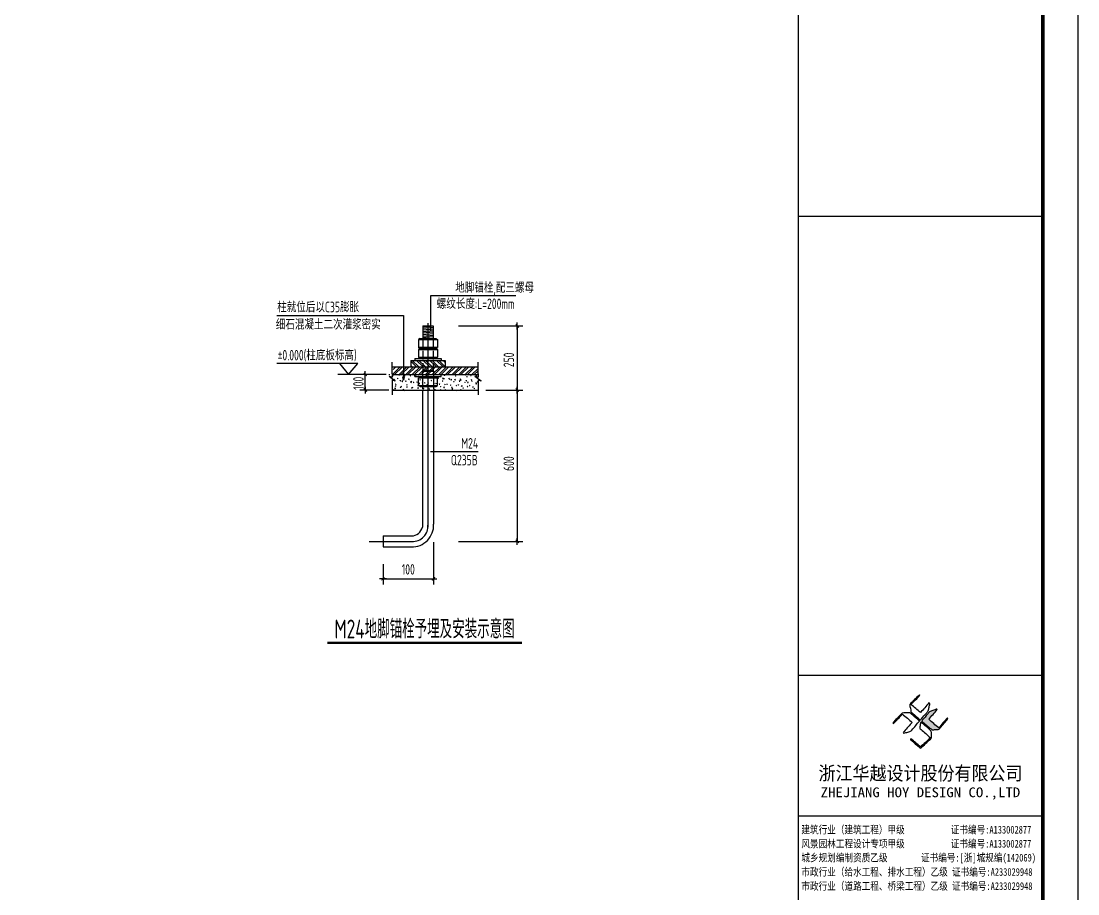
# Model space of a CAD drawing. Header units: millimetres. Extents: x 6950065 to 7140129, y 16284814 to 19754034.
# Drawn here: x 7036803 to 7082147, y 18673414 to 18710884 of the extents above; entities that cross this region are included whole.
import ezdxf
from ezdxf.enums import TextEntityAlignment as Align

# ---------------------------------------------------------------- set-up
doc = ezdxf.new("R2010")
doc.units = ezdxf.units.MM
doc.header["$LTSCALE"] = 1500
doc.header["$MEASUREMENT"] = 0
for name, pattern in [('CENTER', [2, 1.25, -0.25, 0.25, -0.25]), ('DASH', [0.35, 0.25, -0.1]), ('DASHED', [0.75, 0.5, -0.25])]:
    doc.linetypes.add(name, pattern=pattern)
for name, color, linetype in [('9', 7, 'Continuous'), ('AXIS', 3, 'Continuous'), ('C型钢', 6, 'Continuous'), ('DIM_SYMB', 165, 'Continuous'), ('DIMS', 3, 'Continuous'), ('HIDEN', 5, 'DASHED'), ('LAYER3', 3, 'CENTER'), ('PUB_DIM', 161, 'Continuous'), ('PUB_TEXT', 7, 'Continuous'), ('PUB_TITLE', 4, 'Continuous'), ('TEXT', 7, 'Continuous'), ('TK', 4, 'Continuous')]:
    doc.layers.add(name, color=color, linetype=linetype)
doc.styles.add('-宋体', font='', dxfattribs={"width": 0.8})
doc.styles.add('HT', font='simhei.ttf', dxfattribs={"width": 0.7})
doc.styles.add('TSSD_REIN', font='tssdeng.shx', dxfattribs={"width": 0.7, "bigfont": 'tssdchn.shx'})
doc.styles.add('图签黑体', font='simhei.ttf', dxfattribs={"height": 550})
doc.styles.get('-宋体').set_extended_font_data('SimSun')

# ---------------------------------------------------------------- blocks, each defined once
blk = doc.blocks.new('_DIMX')
blk.add_line((-150, 0), (150, 0))
at = {"const_width": 50}
blk.add_lwpolyline([(-70, -70), (70, 70)], dxfattribs=at)
blk = doc.blocks.new('*X502')
at = {"color": 0}
for p, q in [((371.2, 714.86), (374.74, 718.39)), ((371.2, 717.69), (371.91, 718.39)), ((372.15, 714.39), (376.15, 718.39)), ((374.98, 714.39), (378.98, 718.39)), ((376.4, 714.39), (380.4, 718.39)), ((379.23, 714.39), (383.23, 718.39)), ((380.64, 714.39), (384.64, 718.39)), ((383.47, 714.39), (387.47, 718.39)), ((384.88, 714.39), (388.88, 718.39)), ((387.71, 714.39), (391.71, 718.39)), ((389.13, 714.39), (393.13, 718.39)), ((391.95, 714.39), (393.2, 715.64))]:
    blk.add_line(p, q, dxfattribs=at)
blk = doc.blocks.new('*X501')
at = {"color": 0}
for p, q in [((405.35, 732.04), (409.83, 736.51)), ((405.35, 736.28), (405.59, 736.51)), ((405.35, 734.87), (407, 736.51)), ((406.24, 731.51), (411.24, 736.51)), ((409.07, 731.51), (414.07, 736.51)), ((410.49, 731.51), (415.49, 736.51)), ((413.31, 731.51), (418.31, 736.51)), ((414.73, 731.51), (419.73, 736.51)), ((417.56, 731.51), (422.56, 736.51)), ((418.97, 731.51), (423.97, 736.51)), ((421.8, 731.51), (426.8, 736.51)), ((423.21, 731.51), (428.21, 736.51)), ((426.04, 731.51), (431.04, 736.51)), ((427.46, 731.51), (432.46, 736.51)), ((430.29, 731.51), (435.29, 736.51)), ((431.7, 731.51), (436.7, 736.51)), ((434.53, 731.51), (439.53, 736.51)), ((435.94, 731.51), (440.94, 736.51)), ((438.77, 731.51), (443.77, 736.51)), ((440.18, 731.51), (445.18, 736.51)), ((443.01, 731.51), (448.01, 736.51)), ((444.43, 731.51), (449.43, 736.51)), ((447.26, 731.51), (452.26, 736.51)), ((448.67, 731.51), (453.67, 736.51)), ((451.5, 731.51), (456.5, 736.51)), ((452.91, 731.51), (457.91, 736.51)), ((455.74, 731.51), (459.66, 735.43)), ((457.16, 731.51), (459.66, 734.01))]:
    blk.add_line(p, q, dxfattribs=at)
blk = doc.blocks.new('BROKENTAG')
at = {"layer": 'DIMS'}
for p, q in [((-0.85, 0), (-3, 0)), ((1.5, 2), (-1.5, -2)), ((-0.85, 0), (-1.5, -2)), ((1.5, 2), (0.85, 0)), ((3, 0), (0.85, 0))]:
    blk.add_line(p, q, dxfattribs=at)
blk = doc.blocks.new('A$C053D6479')
at = {"layer": 'PUB_TITLE'}
h = blk.add_hatch(color=256, dxfattribs=at)
h.dxf.hatch_style = 1
edge = h.paths.add_edge_path()
edge.add_spline(control_points=[(1026, 827), (1105, 920), (1188, 1008), (1266, 1102)], knot_values=[13, 13, 13, 13, 14, 14, 14, 14], degree=3, periodic=0)
edge.add_spline(control_points=[(1266, 1102), (1258, 1111), (1249, 1119), (1239, 1116)], knot_values=[12, 12, 12, 12, 13, 13, 13, 13], degree=3, periodic=0)
edge.add_spline(control_points=[(1239, 1116), (1210, 1107), (1179, 1092), (1144, 1077)], knot_values=[11, 11, 11, 11, 12, 12, 12, 12], degree=3, periodic=0)
edge.add_spline(control_points=[(1144, 1077), (1109, 1063), (1069, 1053), (1047, 1038)], knot_values=[10, 10, 10, 10, 11, 11, 11, 11], degree=3, periodic=0)
edge.add_spline(control_points=[(1047, 1038), (1028, 1026), (1007, 992), (991, 972)], knot_values=[9, 9, 9, 9, 10, 10, 10, 10], degree=3, periodic=0)
edge.add_spline(control_points=[(991, 972), (942, 913), (899, 868), (849, 810)], knot_values=[8, 8, 8, 8, 9, 9, 9, 9], degree=3, periodic=0)
edge.add_spline(control_points=[(849, 810), (842, 801), (822, 776), (822, 775)], knot_values=[7, 7, 7, 7, 8, 8, 8, 8], degree=3, periodic=0)
edge.add_spline(control_points=[(822, 775), (823, 771), (848, 752), (859, 744)], knot_values=[6, 6, 6, 6, 7, 7, 7, 7], degree=3, periodic=0)
edge.add_spline(control_points=[(859, 744), (949, 670), (1035, 592), (1122, 521)], knot_values=[5, 5, 5, 5, 6, 6, 6, 6], degree=3, periodic=0)
edge.add_spline(control_points=[(1122, 521), (1153, 527), (1185, 530), (1217, 533)], knot_values=[4, 4, 4, 4, 5, 5, 5, 5], degree=3, periodic=0)
edge.add_spline(control_points=[(1217, 533), (1246, 535), (1293, 532), (1316, 542)], knot_values=[3, 3, 3, 3, 4, 4, 4, 4], degree=3, periodic=0)
edge.add_spline(control_points=[(1316, 542), (1327, 547), (1338, 565), (1349, 579)], knot_values=[2, 2, 2, 2, 3, 3, 3, 3], degree=3, periodic=0)
edge.add_spline(control_points=[(1349, 579), (1423, 670), (1507, 759), (1572, 848)], knot_values=[1, 1, 1, 1, 2, 2, 2, 2], degree=3, periodic=0)
edge.add_spline(control_points=[(1572, 848), (1564, 852), (1561, 861), (1551, 862)], knot_values=[0, 0, 0, 0, 1, 1, 1, 1], degree=3, periodic=0)
edge.add_spline(control_points=[(1551, 862), (1469, 769), (1393, 671), (1310, 579)], knot_values=[15, 15, 15, 15, 16, 16, 16, 16], degree=3, periodic=0)
edge.add_spline(control_points=[(1310, 579), (1216, 662), (1118, 742), (1026, 827)], knot_values=[14, 14, 14, 14, 15, 15, 15, 15], degree=3, periodic=0)
at = {"layer": 'TK'}
for points, knots in [([(1031, 1298), (1066, 1286), (1054, 1262), (1045, 1224), (1036, 1188), (1031, 1158), (1024, 1121), (1020, 1104), (1017, 1085), (1012, 1071), (1004, 1052), (976, 1026), (956, 1003), (906, 946), (866, 899), (814, 839), (806, 829), (789, 806), (787, 806), (777, 804), (728, 856), (719, 864), (651, 922), (580, 978), (514, 1036), (509, 1106), (488, 1176), (479, 1247), (570, 1343), (663, 1436), (758, 1526), (764, 1523), (768, 1518), (774, 1515), (693, 1422), (599, 1343), (520, 1249), (607, 1171), (698, 1096), (789, 1021), (874, 1109), (950, 1206), (1031, 1298)], [0, 0, 0, 0, 1, 1, 1, 2, 2, 2, 3, 3, 3, 4, 4, 4, 5, 5, 5, 6, 6, 6, 7, 7, 7, 8, 8, 8, 9, 9, 9, 10, 10, 10, 11, 11, 11, 12, 12, 12, 13, 13, 13, 14, 14, 14, 14]), ([(555, 949), (624, 891), (699, 833), (760, 773), (689, 691), (614, 604), (539, 517), (529, 505), (516, 487), (506, 482), (492, 475), (469, 472), (452, 467), (416, 456), (383, 448), (342, 438), (323, 433), (297, 422), (293, 440), (291, 452), (313, 470), (322, 480), (400, 566), (477, 652), (553, 736), (460, 815), (366, 894), (270, 970), (183, 883), (101, 791), (16, 703), (-18, 714), (9, 735), (28, 755), (103, 838), (192, 930), (266, 1005), (319, 1009), (387, 1005), (442, 1007), (456, 1008), (472, 1011), (485, 1007), (507, 1000), (534, 967), (555, 949)], [0, 0, 0, 0, 1, 1, 1, 2, 2, 2, 3, 3, 3, 4, 4, 4, 5, 5, 5, 6, 6, 6, 7, 7, 7, 8, 8, 8, 9, 9, 9, 10, 10, 10, 11, 11, 11, 12, 12, 12, 13, 13, 13, 14, 14, 14, 15, 15, 15, 15]), ([(1551, 862), (1561, 861), (1564, 852), (1572, 848), (1507, 759), (1423, 670), (1349, 579), (1338, 565), (1327, 547), (1316, 542), (1293, 532), (1246, 535), (1217, 533), (1185, 530), (1153, 527), (1122, 521), (1035, 592), (949, 670), (859, 744), (848, 752), (823, 771), (822, 775), (822, 776), (842, 801), (849, 810), (899, 868), (942, 913), (991, 972), (1007, 992), (1028, 1026), (1047, 1038), (1069, 1053), (1109, 1063), (1144, 1077), (1179, 1092), (1210, 1107), (1239, 1116), (1249, 1119), (1258, 1111), (1266, 1102), (1188, 1008), (1105, 920), (1026, 827), (1118, 742), (1216, 662), (1310, 579), (1393, 671), (1469, 769), (1551, 862)], [0, 0, 0, 0, 1, 1, 1, 2, 2, 2, 3, 3, 3, 4, 4, 4, 5, 5, 5, 6, 6, 6, 7, 7, 7, 8, 8, 8, 9, 9, 9, 10, 10, 10, 11, 11, 11, 12, 12, 12, 13, 13, 13, 14, 14, 14, 15, 15, 15, 16, 16, 16, 16]), ([(1097, 490), (1100, 425), (1106, 361), (1107, 294), (1018, 207), (925, 121), (830, 33), (818, 21), (800, 0), (787, 0), (768, -1), (725, 49), (712, 60), (662, 103), (616, 143), (568, 186), (545, 207), (518, 224), (499, 250), (501, 259), (511, 261), (516, 267), (609, 192), (696, 111), (785, 33), (883, 118), (977, 208), (1070, 298), (992, 373), (892, 456), (803, 534), (791, 544), (768, 561), (766, 569), (761, 588), (776, 634), (780, 655), (785, 690), (788, 721), (795, 746), (897, 661), (998, 576), (1097, 490)], [0, 0, 0, 0, 1, 1, 1, 2, 2, 2, 3, 3, 3, 4, 4, 4, 5, 5, 5, 6, 6, 6, 7, 7, 7, 8, 8, 8, 9, 9, 9, 10, 10, 10, 11, 11, 11, 12, 12, 12, 13, 13, 13, 14, 14, 14, 14])]:
    blk.add_open_spline(points, degree=3, knots=knots, dxfattribs=at)
blk = doc.blocks.new('GeYuanFrame_61683632', base_point=(20.09, 4.53))
at = {"layer": 'TK'}
blk.add_line((781.09, 316.93), (851.09, 316.93), dxfattribs=at)
blk.add_lwpolyline([(20.09, 4.53), (20.09, 598.53), (861.09, 598.53), (861.09, 4.53)], close=True, dxfattribs=at)
at = {"layer": 'TK', "const_width": 1}
blk.add_lwpolyline([(45.09, 588.53), (851.09, 588.53), (851.09, 14.53), (45.09, 14.53)], close=True, dxfattribs=at)
at = {"layer": 'TK'}
for points, const_width in [([(781.09, 588.53), (781.09, 14.53)], 0.4), ([(781.09, 488.5), (851.09, 488.5)], 0.35), ([(781.09, 357.14), (851.09, 357.14)], 0.35)]:
    blk.add_lwpolyline(points, dxfattribs=dict(at, const_width=const_width))
at = {"layer": 'PUB_TITLE', "xscale": 0.01000000000021828, "yscale": 0.01000000000021828, "zscale": 0.01}
blk.add_blockref('A$C053D6479', (808.19, 336.27), dxfattribs=at)
at = {"layer": 'TK'}
for s, height, style, width, p in [('浙江华越设计股份有限公司', 3.96, 'HT', 0.9, (816.07, 329.16)), ('ZHEJIANG HOY DESIGN CO.,LTD', 2.8, '图签黑体', 1.11, (816.06, 323.29))]:
    blk.add_text(s, height=height, dxfattribs=dict(at, style=style, width=width)).set_placement(p, align=Align.MIDDLE)
at = {"layer": 'TK', "style": '-宋体', "width": 0.8}
for s, p in [('建筑行业（建筑工程）甲级           证书编号:A133002877', (782, 311.83)), ('风景园林工程设计专项甲级           证书编号:A133002877', (782, 307.81)), ('城乡规划编制资质乙级        证书编号:[浙]城规编(142069)', (782, 303.82)), ('市政行业（给水工程、排水工程）乙级 证书编号:A233029948', (782, 299.74)), ('市政行业（道路工程、桥梁工程）乙级 证书编号:A233029948', (782, 295.69))]:
    blk.add_text(s, height=2.2, dxfattribs=at).set_placement(p)

msp = doc.modelspace()

# ---------------------------------------------------------------- hatches: boundary and pattern name
at = {"layer": 'PUB_DIM'}
msp.add_hatch(color=256, dxfattribs=at).paths.add_polyline_path([(7053206.9, 18695463.6), (7053179.1, 18695617.2), (7053234.6, 18695617.2)])

# ---------------------------------------------------------------- linework, layer by layer
at = {"color": 0}
for p, q in [((7053015.7, 18695697), (7053018.1, 18695699.9)), ((7053035.8, 18695695.3), (7053035, 18695699.9)), ((7053839.4, 18695699.9), (7053847.1, 18695698.7)), ((7053847.1, 18695698.7), (7053847, 18695699.9)), ((7054480.6, 18695699.9), (7054491.5, 18695692.5)), ((7054491.5, 18695692.5), (7054494, 18695699.9)), ((7055851.7, 18695696.8), (7055854.3, 18695699.9)), ((7055871.7, 18695695), (7055870.8, 18695699.9)), ((7056274.7, 18695697), (7056277.5, 18695699.9)), ((7056304.5, 18695692.3), (7056303.6, 18695699.9)), ((7052749.6, 18695676.2), (7052773.1, 18695685.2)), ((7052749.6, 18695676.2), (7052766.3, 18695665)), ((7052766.3, 18695665), (7052773.1, 18695685.2)), ((7052789.5, 18695488), (7052815.5, 18695515.1)), ((7052789.5, 18695488), (7052819.2, 18695483.3)), ((7052819.3, 18695483.3), (7052815.6, 18695515.1)), ((7052822, 18695466.2), (7052838.2, 18695485.4)), ((7052822, 18695466.2), (7052842, 18695464.4)), ((7052842.1, 18695464.4), (7052838.2, 18695485.4)), ((7052868, 18695298.6), (7052891.5, 18695307.6)), ((7052868, 18695298.6), (7052884.7, 18695287.3)), ((7052884.7, 18695287.3), (7052891.5, 18695307.5)), ((7052949.5, 18695541.4), (7052973, 18695550.4)), ((7052949.5, 18695541.4), (7052966.2, 18695530.2)), ((7052966.2, 18695530.1), (7052973, 18695550.4)), ((7053015.7, 18695697), (7053035.8, 18695695.3)), ((7053062.2, 18695445.2), (7053078.4, 18695464.4)), ((7053062.2, 18695445.2), (7053082.2, 18695443.4)), ((7053082.3, 18695443.4), (7053078.4, 18695464.4)), ((7053146.9, 18695432.5), (7053172.9, 18695459.7)), ((7053146.9, 18695432.5), (7053176.6, 18695427.9)), ((7053149.4, 18695406.6), (7053172.9, 18695415.6)), ((7053149.4, 18695406.6), (7053166.1, 18695395.3)), ((7053166.1, 18695395.3), (7053172.9, 18695415.5)), ((7053176.7, 18695427.9), (7053173, 18695459.7)), ((7053230.9, 18695649.4), (7053254.3, 18695658.4)), ((7053230.9, 18695649.4), (7053247.6, 18695638.2)), ((7053247.6, 18695638.2), (7053254.4, 18695658.4)), ((7053255.9, 18695676), (7053272.1, 18695695.3)), ((7053255.9, 18695676), (7053276, 18695674.3)), ((7053276, 18695674.3), (7053272.1, 18695695.3)), ((7053302.4, 18695424.1), (7053318.6, 18695443.4)), ((7053302.4, 18695424.1), (7053322.4, 18695422.4)), ((7053322.5, 18695422.4), (7053318.6, 18695443.4)), ((7053349.3, 18695271.7), (7053372.8, 18695280.7)), ((7053349.3, 18695271.7), (7053366, 18695260.5)), ((7053366, 18695260.5), (7053372.8, 18695280.7)), ((7053430.8, 18695514.6), (7053454.2, 18695523.6)), ((7053430.8, 18695514.6), (7053447.5, 18695503.3)), ((7053447.5, 18695503.3), (7053454.3, 18695523.6)), ((7053496.1, 18695655), (7053512.3, 18695674.3)), ((7053496.1, 18695655), (7053516.2, 18695653.3)), ((7053504.3, 18695377.1), (7053530.4, 18695404.3)), ((7053504.3, 18695377.1), (7053534.1, 18695372.5)), ((7053516.2, 18695653.2), (7053512.3, 18695674.2)), ((7053534.1, 18695372.5), (7053530.4, 18695404.3)), ((7053542.6, 18695403.1), (7053558.8, 18695422.4)), ((7053542.6, 18695403.1), (7053562.6, 18695401.4)), ((7053562.7, 18695401.3), (7053558.8, 18695422.3)), ((7053630.7, 18695379.7), (7053654.1, 18695388.7)), ((7053630.7, 18695379.7), (7053647.3, 18695368.5)), ((7053647.4, 18695368.5), (7053654.2, 18695388.7)), ((7053712.2, 18695622.6), (7053735.6, 18695631.6)), ((7053712.2, 18695622.6), (7053728.8, 18695611.4)), ((7053728.9, 18695611.3), (7053735.7, 18695631.6)), ((7053736.3, 18695634), (7053752.5, 18695653.2)), ((7053736.3, 18695634), (7053756.4, 18695632.3)), ((7053756.4, 18695632.2), (7053752.5, 18695653.2)), ((7053782.8, 18695382.1), (7053799, 18695401.3)), ((7053782.8, 18695382.1), (7053802.8, 18695380.4)), ((7053802.9, 18695380.3), (7053799, 18695401.3)), ((7053830.6, 18695244.9), (7053854, 18695253.9)), ((7053847.3, 18695233.7), (7053854.1, 18695253.9)), ((7053861.7, 18695321.7), (7053887.8, 18695348.8)), ((7053861.7, 18695321.7), (7053891.5, 18695317)), ((7053891.5, 18695317), (7053887.8, 18695348.8)), ((7053912.1, 18695487.8), (7053935.5, 18695496.8)), ((7053912.1, 18695487.8), (7053928.7, 18695476.5)), ((7053928.8, 18695476.5), (7053935.6, 18695496.7)), ((7053976.5, 18695613), (7053992.7, 18695632.2)), ((7053976.5, 18695613), (7053996.6, 18695611.2)), ((7053996.6, 18695611.2), (7053992.7, 18695632.2)), ((7054023, 18695361.1), (7054039.2, 18695380.3)), ((7054023, 18695361.1), (7054043, 18695359.3)), ((7054043.1, 18695359.3), (7054039.2, 18695380.3)), ((7054112, 18695352.9), (7054135.4, 18695361.9)), ((7054112, 18695352.9), (7054128.6, 18695341.7)), ((7054128.7, 18695341.7), (7054135.4, 18695361.9)), ((7054174.7, 18695647.9), (7054200.8, 18695675.1)), ((7054174.7, 18695647.9), (7054204.5, 18695643.3)), ((7054193.4, 18695595.8), (7054216.9, 18695604.8)), ((7054193.4, 18695595.8), (7054210.1, 18695584.5)), ((7054204.5, 18695643.2), (7054200.8, 18695675)), ((7054210.1, 18695584.5), (7054216.9, 18695604.7)), ((7054216.7, 18695592), (7054232.9, 18695611.2)), ((7054216.7, 18695592), (7054236.8, 18695590.2)), ((7054219.1, 18695266.2), (7054245.2, 18695293.4)), ((7054219.1, 18695266.2), (7054248.9, 18695261.6)), ((7054236.8, 18695590.2), (7054232.9, 18695611.2)), ((7054248.9, 18695261.6), (7054245.2, 18695293.4)), ((7054263.2, 18695340.1), (7054279.4, 18695359.3)), ((7054263.2, 18695340.1), (7054283.2, 18695338.3)), ((7054283.3, 18695338.3), (7054279.4, 18695359.3)), ((7054393.3, 18695460.9), (7054416.8, 18695469.9)), ((7054393.3, 18695460.9), (7054410, 18695449.7)), ((7054410, 18695449.7), (7054416.8, 18695469.9)), ((7054456.9, 18695571), (7054473.1, 18695590.2)), ((7054456.9, 18695571), (7054477, 18695569.2)), ((7054477, 18695569.2), (7054473.1, 18695590.2)), ((7054503.4, 18695319.1), (7054519.5, 18695338.3)), ((7054503.4, 18695319.1), (7054523.4, 18695317.3)), ((7054523.5, 18695317.3), (7054519.6, 18695338.3)), ((7054532.1, 18695592.5), (7054558.2, 18695619.6)), ((7054532.1, 18695592.5), (7054561.9, 18695587.8)), ((7054561.9, 18695587.8), (7054558.2, 18695619.6)), ((7054593.2, 18695326.1), (7054616.7, 18695335.1)), ((7054593.2, 18695326.1), (7054609.9, 18695314.9)), ((7054609.9, 18695314.8), (7054616.7, 18695335.1)), ((7054674.7, 18695568.9), (7054698.2, 18695577.9)), ((7054674.7, 18695568.9), (7054691.4, 18695557.7)), ((7054691.4, 18695557.7), (7054698.2, 18695577.9)), ((7054697.1, 18695549.9), (7054713.3, 18695569.2)), ((7054697.1, 18695549.9), (7054717.2, 18695548.2)), ((7054717.2, 18695548.2), (7054713.3, 18695569.2)), ((7054743.6, 18695298), (7054759.7, 18695317.3)), ((7054743.6, 18695298), (7054763.6, 18695296.3)), ((7054763.7, 18695296.3), (7054759.8, 18695317.3)), ((7054874.6, 18695434.1), (7054898.1, 18695443.1)), ((7054874.6, 18695434.1), (7054891.3, 18695422.9)), ((7054889.5, 18695537), (7054915.6, 18695564.2)), ((7054889.5, 18695537), (7054919.3, 18695532.4)), ((7054891.3, 18695422.9), (7054898.1, 18695443.1)), ((7054919.3, 18695532.4), (7054915.6, 18695564.2)), ((7054937.3, 18695528.9), (7054953.5, 18695548.2)), ((7054937.3, 18695528.9), (7054957.4, 18695527.2)), ((7054957.4, 18695527.2), (7054953.5, 18695548.1)), ((7054956.1, 18695677), (7054979.5, 18695686)), ((7054956.1, 18695677), (7054972.8, 18695665.7)), ((7054972.8, 18695665.7), (7054979.6, 18695685.9)), ((7054983.8, 18695277), (7054999.9, 18695296.3)), ((7054983.8, 18695277), (7055003.8, 18695275.3)), ((7055003.9, 18695275.3), (7055000, 18695296.2)), ((7055074.5, 18695299.3), (7055098, 18695308.3)), ((7055074.5, 18695299.3), (7055091.2, 18695288.1)), ((7055091.2, 18695288), (7055098, 18695308.3)), ((7055156, 18695542.1), (7055179.4, 18695551.1)), ((7055156, 18695542.1), (7055172.6, 18695530.9)), ((7055172.7, 18695530.9), (7055179.5, 18695551.1)), ((7055177.5, 18695507.9), (7055193.7, 18695527.2)), ((7055177.5, 18695507.9), (7055197.6, 18695506.2)), ((7055197.6, 18695506.1), (7055193.7, 18695527.1)), ((7055224, 18695256), (7055240.1, 18695275.3)), ((7055224, 18695256), (7055244, 18695254.3)), ((7055244.1, 18695254.2), (7055240.2, 18695275.2)), ((7055246.9, 18695481.6), (7055273, 18695508.8)), ((7055246.9, 18695481.6), (7055276.7, 18695477)), ((7055276.7, 18695476.9), (7055273, 18695508.8)), ((7055355.9, 18695407.3), (7055379.3, 18695416.3)), ((7055355.9, 18695407.3), (7055372.5, 18695396.1)), ((7055372.6, 18695396), (7055379.4, 18695416.3)), ((7055417.7, 18695486.9), (7055433.9, 18695506.1)), ((7055417.7, 18695486.9), (7055437.8, 18695485.1)), ((7055437.8, 18695485.1), (7055433.9, 18695506.1)), ((7055437.4, 18695650.1), (7055460.8, 18695659.1)), ((7055437.4, 18695650.1), (7055454, 18695638.9)), ((7055454.1, 18695638.9), (7055460.9, 18695659.1)), ((7055464.2, 18695235), (7055480.3, 18695254.2)), ((7055484.3, 18695233.2), (7055480.4, 18695254.2)), ((7055555.8, 18695272.5), (7055579.2, 18695281.5)), ((7055555.8, 18695272.5), (7055572.4, 18695261.2)), ((7055572.5, 18695261.2), (7055579.3, 18695281.4)), ((7055604.3, 18695426.2), (7055630.4, 18695453.3)), ((7055604.3, 18695426.2), (7055634.1, 18695421.5)), ((7055634.1, 18695421.5), (7055630.4, 18695453.3)), ((7055637.3, 18695515.3), (7055660.7, 18695524.3)), ((7055637.3, 18695515.3), (7055653.9, 18695504.1)), ((7055654, 18695504), (7055660.7, 18695524.3)), ((7055657.9, 18695465.9), (7055674.1, 18695485.1)), ((7055657.9, 18695465.9), (7055678, 18695464.1)), ((7055678, 18695464.1), (7055674.1, 18695485.1)), ((7055837.2, 18695380.5), (7055860.6, 18695389.5)), ((7055837.2, 18695380.5), (7055853.8, 18695369.2)), ((7055851.7, 18695696.8), (7055871.7, 18695695)), ((7055853.9, 18695369.2), (7055860.6, 18695389.5)), ((7055898.1, 18695444.9), (7055914.3, 18695464.1)), ((7055898.1, 18695444.9), (7055918.2, 18695443.1)), ((7055918.2, 18695443.1), (7055914.3, 18695464.1)), ((7055918.6, 18695623.3), (7055942.1, 18695632.3)), ((7055918.6, 18695623.3), (7055935.3, 18695612.1)), ((7055935.3, 18695612.1), (7055942.1, 18695632.3)), ((7055961.7, 18695370.7), (7055987.8, 18695397.9)), ((7055961.7, 18695370.7), (7055991.5, 18695366.1)), ((7055991.5, 18695366.1), (7055987.8, 18695397.9)), ((7056037.1, 18695245.6), (7056060.5, 18695254.6)), ((7056037.1, 18695245.6), (7056053.7, 18695234.4)), ((7056053.7, 18695234.4), (7056060.5, 18695254.6)), ((7056091.9, 18695675.8), (7056108, 18695695)), ((7056091.9, 18695675.8), (7056111.9, 18695674)), ((7056111.9, 18695674), (7056108.1, 18695695)), ((7056118.5, 18695488.5), (7056142, 18695497.5)), ((7056118.5, 18695488.5), (7056135.2, 18695477.3)), ((7056135.2, 18695477.2), (7056142, 18695497.5)), ((7056138.3, 18695423.9), (7056154.5, 18695443.1)), ((7056138.3, 18695423.9), (7056158.4, 18695422.1)), ((7056158.4, 18695422.1), (7056154.5, 18695443.1)), ((7056274.7, 18695697), (7056304.5, 18695692.3)), ((7056318.4, 18695353.7), (7056341.9, 18695362.7)), ((7056318.4, 18695353.7), (7056335.1, 18695342.4)), ((7056319.1, 18695315.3), (7056345.2, 18695342.5)), ((7056319.1, 18695315.3), (7056348.9, 18695310.7)), ((7056332.1, 18695654.7), (7056348.2, 18695674)), ((7056332.1, 18695654.7), (7056352.1, 18695653)), ((7056335.1, 18695342.4), (7056341.9, 18695362.6)), ((7056348.9, 18695310.7), (7056345.2, 18695342.5)), ((7056352.1, 18695653), (7056348.3, 18695674)), ((7056378.5, 18695402.8), (7056386.1, 18695411.8)), ((7056378.5, 18695402.8), (7056386.1, 18695402.2)), ((7052786.6, 18695055.7), (7052810, 18695064.7)), ((7052786.6, 18695055.7), (7052803.2, 18695044.5)), ((7052803.3, 18695044.5), (7052810, 18695064.7)), ((7052833.9, 18695106.3), (7052859.9, 18695133.5)), ((7052833.9, 18695106.3), (7052863.6, 18695101.7)), ((7052863.7, 18695101.7), (7052860, 18695133.5)), ((7052868.5, 18695214.3), (7052884.6, 18695233.5)), ((7052868.5, 18695214.3), (7052888.5, 18695212.5)), ((7052888.5, 18695212.5), (7052884.7, 18695233.5)), ((7053067.9, 18695163.7), (7053091.4, 18695172.7)), ((7053067.9, 18695163.7), (7053084.6, 18695152.5)), ((7053084.6, 18695152.5), (7053091.4, 18695172.7)), ((7053108.7, 18695193.3), (7053124.8, 18695212.5)), ((7053108.7, 18695193.3), (7053128.7, 18695191.5)), ((7053128.7, 18695191.5), (7053124.9, 18695212.5)), ((7053191.3, 18695050.9), (7053217.3, 18695078.1)), ((7053191.3, 18695050.9), (7053221, 18695046.3)), ((7053221.1, 18695046.2), (7053217.4, 18695078)), ((7053271, 18695030.1), (7053291.3, 18695037.9)), ((7053288.7, 18695030.1), (7053291.3, 18695037.9)), ((7053348.9, 18695172.2), (7053365, 18695191.5)), ((7053348.9, 18695172.2), (7053368.9, 18695170.5)), ((7053368.9, 18695170.5), (7053365.1, 18695191.5)), ((7053549.2, 18695136.9), (7053572.7, 18695145.9)), ((7053549.2, 18695136.9), (7053565.9, 18695125.7)), ((7053565.9, 18695125.6), (7053572.7, 18695145.9)), ((7053589.1, 18695151.2), (7053605.2, 18695170.5)), ((7053589.1, 18695151.2), (7053609.1, 18695149.5)), ((7053609.1, 18695149.4), (7053605.3, 18695170.4)), ((7053829.3, 18695130.2), (7053845.4, 18695149.4)), ((7053829.3, 18695130.2), (7053849.3, 18695128.5)), ((7053830.6, 18695244.9), (7053847.2, 18695233.7)), ((7053849.3, 18695128.4), (7053845.5, 18695149.4)), ((7054030.5, 18695110.1), (7054053.9, 18695119.1)), ((7054030.5, 18695110.1), (7054047.1, 18695098.8)), ((7054047.2, 18695098.8), (7054054, 18695119.1)), ((7054069.5, 18695109.2), (7054085.6, 18695128.4)), ((7054069.5, 18695109.2), (7054089.5, 18695107.4)), ((7054089.5, 18695107.4), (7054085.7, 18695128.4)), ((7054309.7, 18695088.2), (7054325.8, 18695107.4)), ((7054309.7, 18695088.2), (7054329.7, 18695086.4)), ((7054311.9, 18695218.1), (7054335.3, 18695227.1)), ((7054311.9, 18695218.1), (7054328.5, 18695206.9)), ((7054329.7, 18695086.4), (7054325.9, 18695107.4)), ((7054328.6, 18695206.8), (7054335.3, 18695227.1)), ((7054511.8, 18695083.3), (7054535.2, 18695092.3)), ((7054511.8, 18695083.3), (7054528.4, 18695072)), ((7054528.4, 18695072), (7054535.2, 18695092.2)), ((7054549.9, 18695067.2), (7054566, 18695086.4)), ((7054549.9, 18695067.2), (7054569.9, 18695065.4)), ((7054569.9, 18695065.4), (7054566.1, 18695086.4)), ((7054576.5, 18695210.8), (7054602.6, 18695238)), ((7054576.5, 18695210.8), (7054606.3, 18695206.2)), ((7054606.3, 18695206.2), (7054602.6, 18695238)), ((7054790.1, 18695046.1), (7054806.2, 18695065.4)), ((7054790.1, 18695046.1), (7054810.1, 18695044.4)), ((7054793.1, 18695191.3), (7054816.6, 18695200.3)), ((7054793.1, 18695191.3), (7054809.8, 18695180)), ((7054810.1, 18695044.4), (7054806.3, 18695065.4)), ((7054809.8, 18695180), (7054816.6, 18695200.3)), ((7054933.9, 18695155.4), (7054960, 18695182.6)), ((7054933.9, 18695155.4), (7054963.7, 18695150.8)), ((7054963.7, 18695150.7), (7054960, 18695182.5)), ((7054993, 18695056.4), (7055016.5, 18695065.4)), ((7054993, 18695056.4), (7055009.7, 18695045.2)), ((7055009.7, 18695045.2), (7055016.5, 18695065.4)), ((7055034.4, 18695030.1), (7055046.4, 18695044.4)), ((7055049.1, 18695030.1), (7055046.5, 18695044.4)), ((7055274.4, 18695164.5), (7055297.8, 18695173.5)), ((7055274.4, 18695164.5), (7055291.1, 18695153.2)), ((7055291.1, 18695153.2), (7055297.9, 18695173.4)), ((7055291.3, 18695099.9), (7055317.4, 18695127.1)), ((7055291.3, 18695099.9), (7055321.1, 18695095.3)), ((7055321.1, 18695095.3), (7055317.4, 18695127.1)), ((7055464.2, 18695235), (7055484.2, 18695233.3)), ((7055475.5, 18695030.1), (7055497.7, 18695038.6)), ((7055494.9, 18695030.1), (7055497.8, 18695038.6)), ((7055648.7, 18695044.5), (7055674.8, 18695071.7)), ((7055648.7, 18695044.5), (7055678.5, 18695039.9)), ((7055678.5, 18695039.9), (7055674.8, 18695071.7)), ((7055704.4, 18695214), (7055720.5, 18695233.2)), ((7055704.4, 18695214), (7055724.4, 18695212.2)), ((7055724.5, 18695212.2), (7055720.6, 18695233.2)), ((7055755.7, 18695137.6), (7055779.1, 18695146.6)), ((7055755.7, 18695137.6), (7055772.3, 18695126.4)), ((7055772.4, 18695126.4), (7055779.2, 18695146.6)), ((7055944.6, 18695193), (7055960.7, 18695212.2)), ((7055944.6, 18695193), (7055964.6, 18695191.2)), ((7055964.7, 18695191.2), (7055960.8, 18695212.2)), ((7056184.8, 18695172), (7056200.9, 18695191.2)), ((7056184.8, 18695172), (7056204.8, 18695170.2)), ((7056204.9, 18695170.2), (7056201, 18695191.2)), ((7056236.9, 18695110.8), (7056260.4, 18695119.8)), ((7056236.9, 18695110.8), (7056253.6, 18695099.6)), ((7056253.6, 18695099.6), (7056260.4, 18695119.8))]:
    msp.add_line(p, q, dxfattribs=at)
at = {"layer": '9'}
for p, q in [((7053926.2, 18697251.1), (7053853.2, 18697209)), ((7053853.2, 18697209), (7054668.5, 18697209)), ((7053853.2, 18697209), (7053853.2, 18696865)), ((7053926.2, 18697251.1), (7053978.3, 18697251.1)), ((7053926.2, 18697251.1), (7054595.5, 18697251.1)), ((7054595.5, 18697251.1), (7054668.5, 18697209)), ((7054668.5, 18697209), (7054668.5, 18696865)), ((7053926.9, 18696822.5), (7053853.2, 18696865)), ((7054668.5, 18696865), (7053853.2, 18696865)), ((7053926.5, 18696822.7), (7053853.2, 18696780.4)), ((7053853.2, 18696780.4), (7053853.2, 18696450.9)), ((7053853.2, 18696780.4), (7054668.5, 18696780.4)), ((7053926.9, 18696822.5), (7054594.8, 18696822.5)), ((7054594.8, 18696822.5), (7054668.5, 18696865)), ((7054595.2, 18696822.7), (7054668.5, 18696780.4)), ((7054668.5, 18696780.4), (7054668.5, 18696450.9)), ((7053523.2, 18696314.1), (7054996.7, 18696314.1)), ((7053523.2, 18696314.1), (7053523.2, 18696046.2)), ((7053689.8, 18696405.3), (7054830, 18696405.3)), ((7053689.8, 18696405.3), (7053689.8, 18696314.1)), ((7053926.5, 18696408.6), (7053853.2, 18696450.9)), ((7053853.2, 18696450.9), (7054668.5, 18696450.9)), ((7054595.2, 18696408.6), (7054668.5, 18696450.9)), ((7054830, 18696405.3), (7054830, 18696314.1)), ((7054996.7, 18696314.1), (7054996.7, 18696046.2)), ((7053689.8, 18695620), (7053689.8, 18695711.3)), ((7054830, 18695620), (7054830, 18695711.3)), ((7053689.8, 18695620), (7054830, 18695620)), ((7053926.5, 18695616.7), (7053853.2, 18695574.4)), ((7053853.2, 18695244.9), (7053853.2, 18695574.4)), ((7053853.2, 18695574.4), (7054668.5, 18695574.4)), ((7054595.2, 18695616.7), (7054668.5, 18695574.4)), ((7054668.5, 18695244.9), (7054668.5, 18695574.4)), ((7052722.2, 18695041.5), (7056410.1, 18695041.5)), ((7053926.5, 18695202.6), (7053853.2, 18695244.9)), ((7053853.2, 18695244.9), (7054668.5, 18695244.9)), ((7053926.9, 18695202.8), (7054594.8, 18695202.8)), ((7054018.8, 18695041.5), (7054018.8, 18689163.6)), ((7054501, 18695041.5), (7054501, 18689285.3)), ((7054595.2, 18695202.6), (7054668.5, 18695244.9)), ((7052331, 18688785.9), (7052331, 18688313)), ((7052331, 18688785.9), (7053573.4, 18688785.9)), ((7052331, 18688313), (7053543.3, 18688313))]:
    msp.add_line(p, q, dxfattribs=at)
at = {"layer": '9', "color": 4}
for p, q in [((7052722.2, 18696046.2), (7056410.1, 18696046.2)), ((7052722.2, 18695711.3), (7056410.1, 18695711.3))]:
    msp.add_line(p, q, dxfattribs=at)
at = {"layer": '9'}
for centre, radius, start, end in [((7053576.4, 18689238.2), 925.8, 267.95066, 2.91643), ((7053563.6, 18689248.8), 463.1, 268.37005, 349.40199)]:
    msp.add_arc(centre, radius, start, end, dxfattribs=at)
at = {"layer": 'AXIS'}
for p, q in [((7054259.9, 18697910.2), (7054259.9, 18689156.9)), ((7051732.3, 18688544.8), (7053572.7, 18688544.8))]:
    msp.add_line(p, q, dxfattribs=at)
msp.add_arc((7053604.4, 18689201.1), 657, 267.23453, 3.86046, dxfattribs=at)
at = {"layer": 'DIM_SYMB', "const_width": 105}
msp.add_lwpolyline([(7049936.4, 18684196.7), (7058292.8, 18684196.7)], dxfattribs=at)
at = {"layer": 'DIMS'}
for p, q in [((7054035.1, 18697796.2), (7054482, 18697796.2)), ((7054035.1, 18697796.2), (7054035.1, 18697251.1)), ((7054482, 18697796.2), (7054482, 18697248.4)), ((7052722.2, 18695744.8), (7052722.2, 18696247.1)), ((7056410.1, 18695744.8), (7056410.1, 18696247.1)), ((7052587, 18695711.3), (7052620.4, 18695711.3)), ((7052722.2, 18695342.9), (7052722.2, 18694840.6)), ((7056410.1, 18695342.9), (7056410.1, 18694840.6))]:
    msp.add_line(p, q, dxfattribs=at)
at = {"layer": 'DIMS', "color": 9}
for p, q in [((7054482, 18697792.9), (7054036, 18697750.7)), ((7054482, 18697725.9), (7054036, 18697683.7)), ((7054482, 18697658.9), (7054036, 18697616.7)), ((7054482, 18697592), (7054036, 18697549.8)), ((7054482, 18697525), (7054036, 18697482.8)), ((7054482, 18697458), (7054036, 18697415.8)), ((7054482, 18697391), (7054036, 18697348.8)), ((7054482, 18697324.1), (7054036, 18697281.9))]:
    msp.add_line(p, q, dxfattribs=at)
at = {"layer": 'HIDEN', "linetype": 'DASH'}
for p, q in [((7054035.9, 18697251.1), (7054035.9, 18695879)), ((7054482.4, 18697251.1), (7054482.4, 18695879))]:
    msp.add_line(p, q, dxfattribs=at)
at = {"layer": 'HIDEN'}
for p, q in [((7054018.8, 18695851.1), (7054035.9, 18695879)), ((7054018.8, 18695851.1), (7054018.8, 18695041.5)), ((7054019.2, 18695851.5), (7054501, 18695851.5)), ((7054035.9, 18695879), (7054481.4, 18695879)), ((7054501, 18695848.7), (7054482.4, 18695879)), ((7054501, 18695851.5), (7054501, 18695041.5))]:
    msp.add_line(p, q, dxfattribs=at)
at = {"layer": 'LAYER3'}
msp.add_line((7054364.5, 18699094.9), (7054364.5, 18697612.5), dxfattribs=at)
at = {"layer": 'PUB_DIM'}
for p, q in [((7058027, 18699094.9), (7054364.5, 18699094.9)), ((7047778.4, 18698245.5), (7053206.9, 18698245.5)), ((7053206.9, 18698245.5), (7053206.9, 18695463.6)), ((7055576, 18697796.2), (7058333.3, 18697796.2)), ((7058093.3, 18697794.3), (7058093.3, 18695041.5)), ((7050851.6, 18696182.8), (7047768, 18696182.8)), ((7051243.8, 18696182.8), (7050459.5, 18696182.8)), ((7050459.5, 18696182.8), (7050851.6, 18695711.3)), ((7050851.6, 18695711.3), (7051243.8, 18696182.8)), ((7051716.2, 18695711.3), (7050387.1, 18695711.3)), ((7052466.9, 18695711.3), (7051332.2, 18695711.3)), ((7051572.2, 18695043.6), (7051572.2, 18695710.3)), ((7052587, 18695042.6), (7051332.2, 18695042.6)), ((7056740.3, 18695041.5), (7058333.3, 18695041.5)), ((7056820.6, 18695041.5), (7058333.3, 18695041.5)), ((7058093.3, 18695040.5), (7058093.3, 18688543.9)), ((7054501.1, 18688509.3), (7054501.1, 18686700.5)), ((7055576, 18688544.8), (7058333.3, 18688544.8)), ((7052331, 18687570.1), (7052331, 18686700.5)), ((7052331.9, 18686940.5), (7054500.2, 18686940.5))]:
    msp.add_line(p, q, dxfattribs=at)
msp.add_lwpolyline([(7053206.9, 18695463.6), (7053179.1, 18695617.2), (7053234.6, 18695617.2), (7053206.9, 18695463.6)], dxfattribs=at)
at = {"layer": 'PUB_TEXT', "color": 0}
msp.add_line((7054362.1, 18692405.1), (7056407.9, 18692405.1), dxfattribs=at)

# ---------------------------------------------------------------- block references
at = {"layer": 'C型钢', "color": 3, "xscale": 150, "yscale": 150, "zscale": 150}
msp.add_blockref('GeYuanFrame_61683632', (6955997, 18629910.1), dxfattribs=at)
at = {"layer": 'DIMS', "color": 9, "xscale": -66.97687499970198, "yscale": 66.97687499970198, "zscale": 66.976875, "rotation": 180}
msp.add_blockref('*X502', (7028658.5, 18744165.1), dxfattribs=at)
at = {"layer": 'DIMS', "xscale": 66.97687499970198, "yscale": 66.97687499970198, "zscale": 66.97687499970198, "rotation": 90}
for p in [(7052722.2, 18695543.8), (7056410.1, 18695543.8)]:
    msp.add_blockref('BROKENTAG', p, dxfattribs=at)
at = {"layer": 'DIMS', "color": 9, "xscale": 66.97687499970198, "yscale": 66.97687499970198, "zscale": 66.97687499970198}
msp.add_blockref('*X501', (7025622.5, 18646713.9), dxfattribs=at)
at = {"layer": 'PUB_DIM'}
for p, xscale, yscale, zscale, rotation in [((7058093.3, 18697795.3), 0.9599999990314245, 0.9599999990314245, 0.9599999990314245, 90), ((7051572.2, 18695711.3), 0.9599999990314245, 0.9599999990314245, 0.9599999990314245, 90), ((7051572.2, 18695042.6), 0.9599999990314245, 0.9599999990314245, 0.9599999990314245, 270), ((7058093.3, 18695040.5), 0.9599999990314245, 0.9599999990314245, 0.9599999990314245, 90), ((7058093.3, 18695040.5), 0.9599999990314245, 0.9599999990314245, 0.9599999990314245, 270), ((7058093.3, 18688543.9), 0.9599999990314245, 0.9599999990314245, 0.9599999990314245, 90), ((7052331, 18686940.5), 0.9600000008940697, 0.9600000008940697, 0.9600000008940697, 180)]:
    msp.add_blockref('_DIMX', p, dxfattribs=dict(at, xscale=xscale, yscale=yscale, zscale=zscale, rotation=rotation))
at = {"layer": 'PUB_DIM', "xscale": 0.9600000008940697, "yscale": 0.9600000008940697, "zscale": 0.9600000008940697}
msp.add_blockref('_DIMX', (7054501.1, 18686940.5), dxfattribs=at)

# ---------------------------------------------------------------- texts
at = {"layer": 'PUB_TEXT', "style": 'TSSD_REIN', "width": 0.7}
msp.add_text('M24地脚锚栓予埋及安装示意图', height=806.4, dxfattribs=at).set_placement((7054113.1, 18684829.5), align=Align.MIDDLE)
at = {"layer": 'TEXT', "style": 'TSSD_REIN', "width": 0.7}
for s, p in [('地脚锚栓,配三螺母', (7055432, 18699222.7)), ('柱就位后以C35膨胀', (7047791.2, 18698385.5)), ('螺纹长度:L=200mm', (7054638.2, 18698526.3)), ('细石混凝土二次灌浆密实', (7047729.4, 18697637.5)), ('M24', (7055690.3, 18692534.3)), ('Q235B', (7055242.7, 18691812.7))]:
    msp.add_text(s, height=450, dxfattribs=at).set_placement(p)
msp.add_text('%%P0.000(柱底板标高)', height=450, dxfattribs=at).set_placement((7049504.3, 18696544.9), align=Align.MIDDLE)
at = {"layer": 'TEXT', "char_height": 450, "attachment_point": 5, "rotation": 90, "style": 'TSSD_REIN'}
for s, insert in [('\\A1;250', (7057729.9, 18696339.9)), ('\\A1;100', (7051275.4, 18695336.8)), ('\\A1;600', (7057729.9, 18691886.4))]:
    msp.add_mtext(s, dxfattribs=dict(at, insert=insert))
at = {"layer": 'TEXT', "insert": (7053416.1, 18687346.7), "char_height": 450, "attachment_point": 5, "style": 'TSSD_REIN'}
msp.add_mtext('\\A1;100', dxfattribs=at)

doc.saveas('drawing.dxf')
